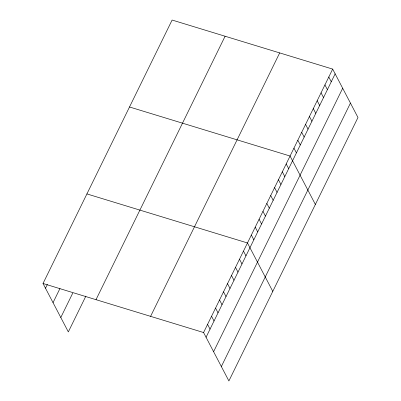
<?xml version="1.0" encoding="UTF-8"?>
<svg xmlns="http://www.w3.org/2000/svg" width="401" height="401" viewBox="0 0 401 401"><rect width="100%" height="100%" fill="white"/><g stroke="black" fill="none" stroke-linecap="round" stroke-linejoin="round"><path stroke-width="0.6" d="M43.022 283.492L172.114 20.05L332.67 69.097L357.978 117.508L228.886 380.95L203.578 332.534L43.022 283.492L68.33 331.903L85.889 296.078M45.503 288.239L47.363 284.439M53.037 302.65L59.949 288.535M60.797 317.497L72.766 293.066M96.004 299.677L225.096 36.235M150.591 316.354L279.687 52.912M203.578 332.534L332.67 69.097M206.059 337.286L335.151 73.844M213.593 351.692L342.685 88.255M221.352 366.539L350.449 103.097M129.513 106.987L290.068 156.029L315.376 204.445M86.912 193.919L247.467 242.966L272.775 291.382M328.795 76.997L331.281 81.749M324.925 84.902L327.406 89.649M321.051 92.806L323.532 97.553M317.181 100.706L319.662 105.458M313.306 108.611L315.787 113.358M309.432 116.516L311.913 121.262M305.562 124.42L308.043 129.167M301.687 132.32L304.169 137.067M297.813 140.225L300.299 144.972M293.943 148.129L296.424 152.876M286.194 163.934L288.68 168.681M282.324 171.839L284.805 176.585M278.449 179.743L280.931 184.49M274.58 187.643L277.061 192.39M270.705 195.548L273.186 200.294M266.83 203.452L269.312 208.199M262.961 211.352L265.442 216.099M259.086 219.257L261.567 224.004M255.211 227.161L257.693 231.908M251.342 235.061L253.823 239.813M243.477 251.111L245.958 255.858M239.487 259.252L241.968 263.998M235.497 267.397L237.978 272.144M231.507 275.537L233.989 280.284M227.517 283.682L229.999 288.429M223.527 291.823L226.009 296.57M219.537 299.968L222.019 304.715M215.548 308.108L218.029 312.855M211.558 316.254L214.039 321M207.568 324.394L210.049 329.141"/></g></svg>
